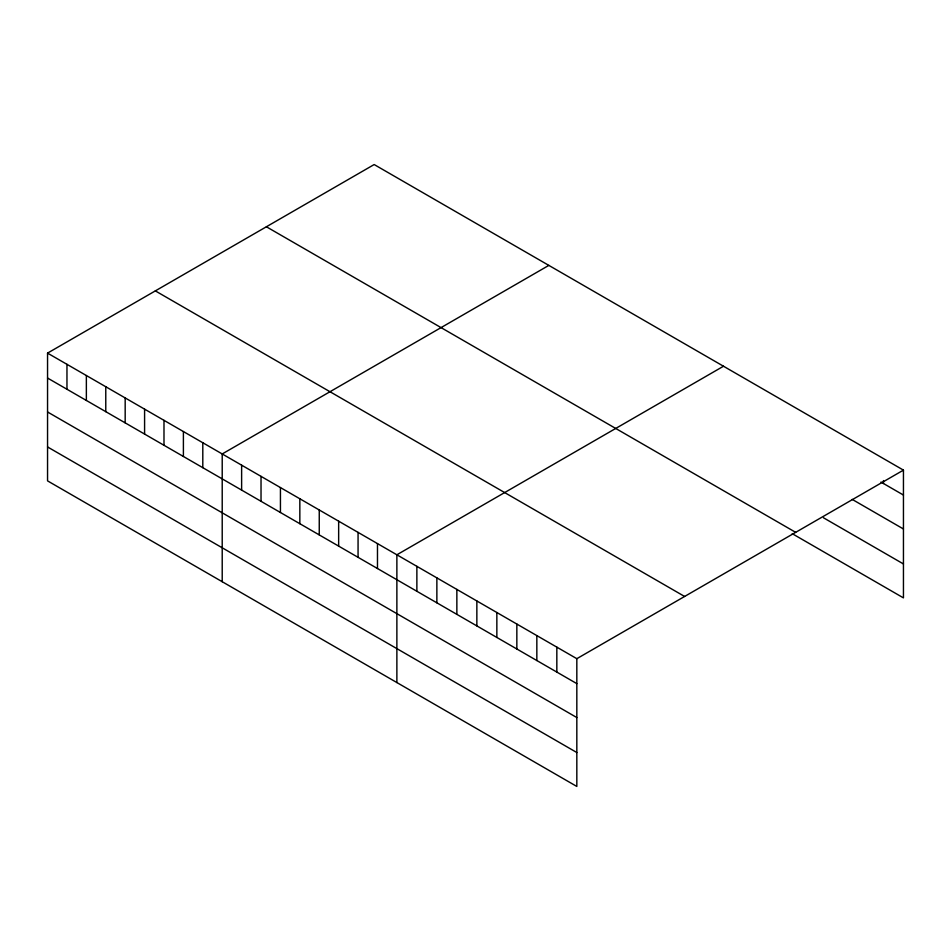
<?xml version="1.0" encoding="UTF-8"?>
<svg xmlns="http://www.w3.org/2000/svg" width="951" height="951" viewBox="0 0 951 951"><rect width="100%" height="100%" fill="white"/><g stroke="black" fill="none" stroke-linecap="round" stroke-linejoin="round"><path stroke-width="1.43" d="M47.55 353.118L576.829 658.686L576.829 786.453L47.55 480.873L47.55 353.118L374.171 164.547L903.45 470.127L903.45 597.882L792.231 533.677M548.834 265.388L222.213 453.948L222.213 581.715M723.497 366.23L396.876 554.79L396.876 682.556M576.829 658.686L903.45 470.127M880.959 482.062L903.45 495.055M852.215 499.406L903.45 528.982M823.471 517.772L903.45 563.955M266.387 226.766L795.666 532.346M155.334 290.887L684.613 596.467M47.55 378.046L576.829 683.626M47.55 411.973L576.829 717.553M47.55 446.946L576.829 752.526M883.455 480.576L883.455 483.512M556.834 647.144L556.834 672.072M536.84 635.601L536.84 660.529M516.845 624.058L516.845 648.986M496.85 612.515L496.85 637.443M476.855 600.973L476.855 625.901M456.86 589.43L456.86 614.358M436.866 577.887L436.866 602.815M416.871 566.344L416.871 591.272M377.476 543.592L377.476 568.52M358.063 532.382L358.063 557.31M338.651 521.184L338.651 546.112M319.251 509.974L319.251 534.902M299.838 498.776L299.838 523.704M280.438 487.566L280.438 512.494M261.026 476.368L261.026 501.296M241.625 465.158L241.625 490.086M202.801 442.75L202.801 467.678M183.4 431.54L183.4 456.468M163.988 420.342L163.988 445.27M144.588 409.132L144.588 434.06M125.175 397.934L125.175 422.862M105.775 386.724L105.775 411.652M86.363 375.526L86.363 400.454M66.962 364.316L66.962 389.244"/></g></svg>
